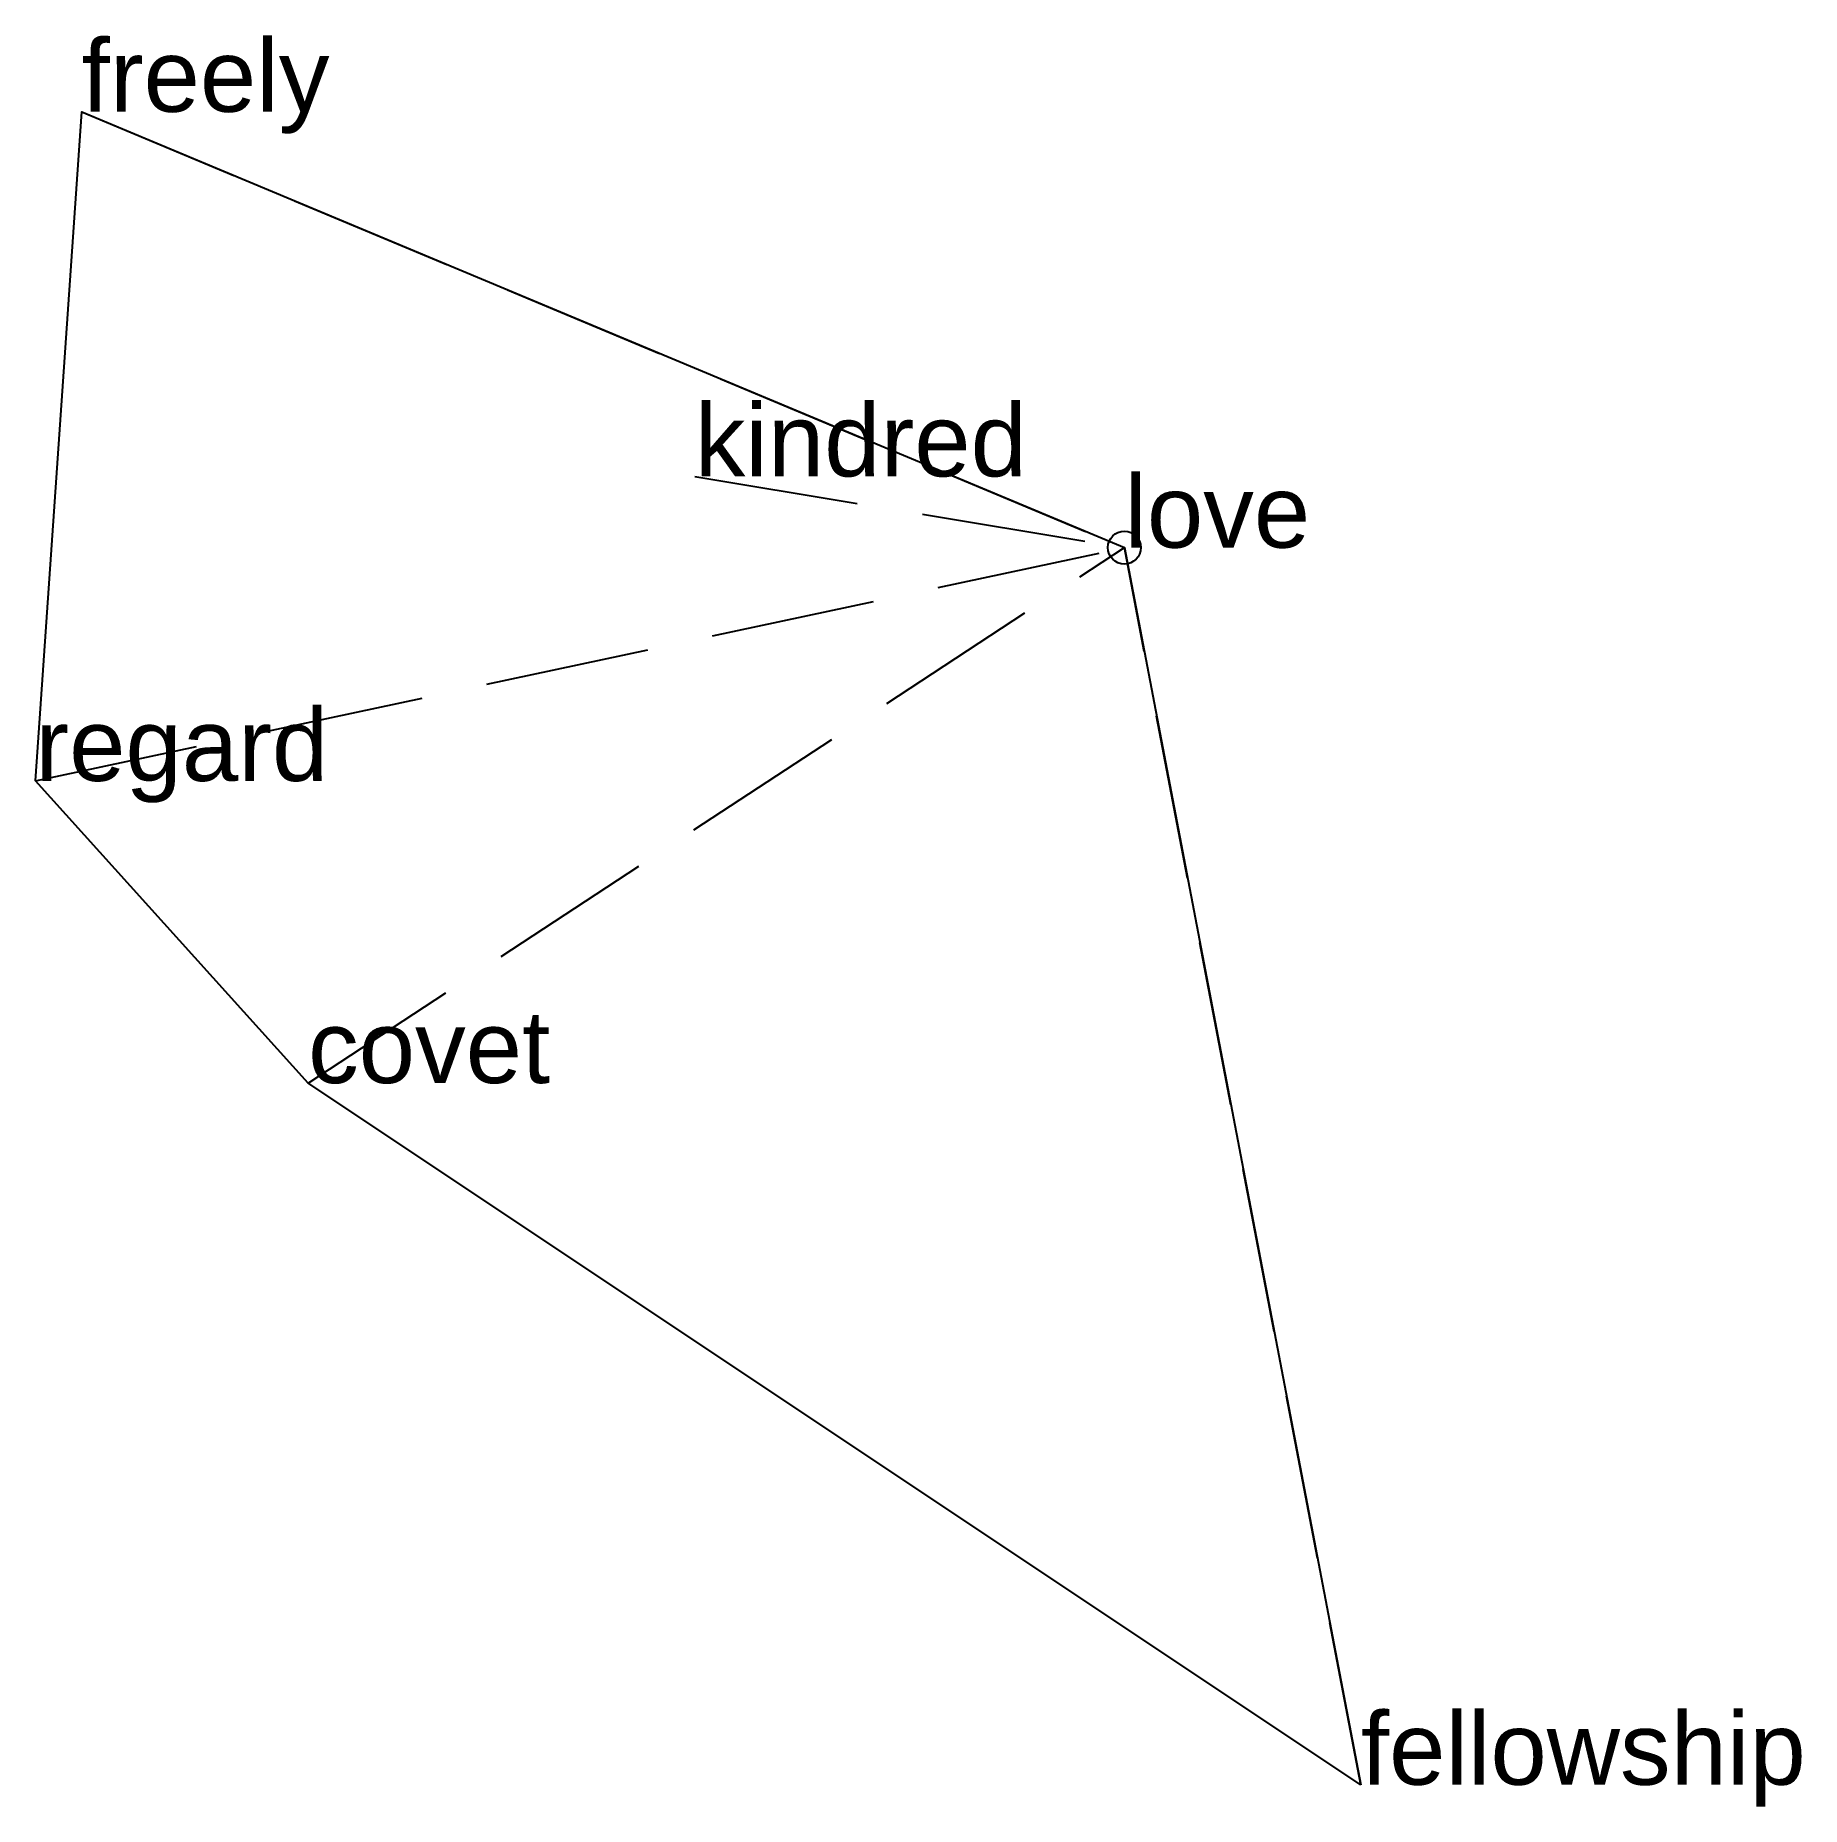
# Model space of a CAD drawing. Extents: x -1.65 to 1.03, y -1.91 to 0.78.
import ezdxf

# ---------------------------------------------------------------- set-up
doc = ezdxf.new("R2010")
doc.units = 0
doc.linetypes.add('DASHED2', pattern=[0.3, 0.25, -0.05])
doc.layers.add('TEXT', color=1, linetype='CONTINUOUS')
doc.styles.get("Standard").update_dxf_attribs({"font": 'arial.ttf'})

msp = doc.modelspace()

# ---------------------------------------------------------------- linework, layer by layer
at = {"linetype": 'DASHED2'}
for p in [(-1.5814, 0.6611), (-0.6517, 0.1081), (-1.6516, -0.3539), (-1.2381, -0.8122), (0, 0), (0.3588, -1.8765)]:
    msp.add_line(p, (0, 0), dxfattribs=at)
msp.add_circle((0, 0), 0.025)
at = {"layer": 'OUTLINE', "linetype": 'CONTINUOUS'}
msp.add_polyline3d([(0.3588, -1.8765, 0), (-1.2381, -0.8122, 0), (-1.6516, -0.3539, 0), (-1.5814, 0.6611, 0), (0, 0, 0), (0.3588, -1.8765, 0)], close=True, dxfattribs=at)

# ---------------------------------------------------------------- texts
at = {"layer": 'TEXT'}
for s, p in [('freely', (-1.5814, 0.6611)), ('kindred', (-0.6517, 0.1081)), ('love', (0, 0)), ('regard', (-1.6516, -0.3539)), ('covet', (-1.2381, -0.8122)), ('fellowship', (0.3588, -1.8765))]:
    msp.add_text(s, height=0.11, dxfattribs=at).set_placement(p)

doc.saveas('drawing.dxf')
